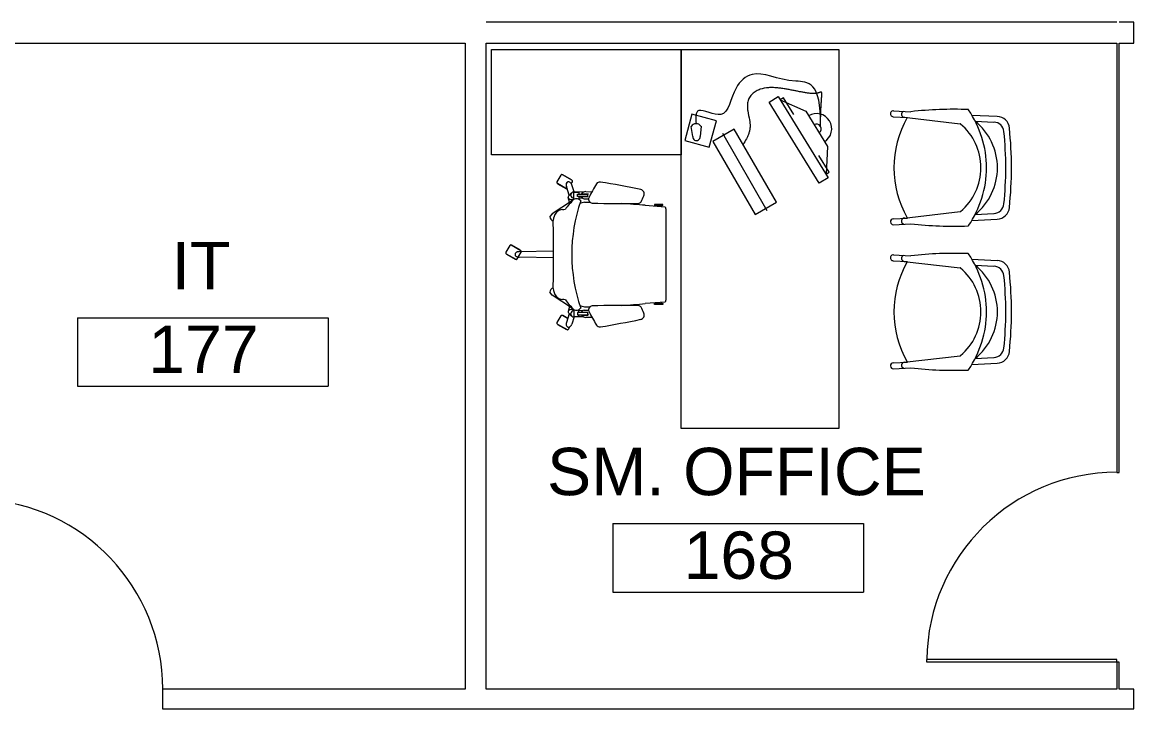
# Model space of a CAD drawing. Header units: inches. Extents: x -674 to 803, y -349 to 915.
# Drawn here: x 330.7 to 541.8, y 217.8 to 348.2 of the extents above; entities that cross this region are included whole.
import ezdxf

# ---------------------------------------------------------------- set-up
doc = ezdxf.new("R2010")
doc.units = ezdxf.units.IN
doc.header["$MEASUREMENT"] = 0
for name, color, linetype, lineweight in [('A-AREA-IDEN', 2, 'Continuous', 20), ('A-DOOR', 31, 'Continuous', 13), ('A-WALL', 113, 'Continuous', 13), ('I-FURN', 30, 'Continuous', 9), ('I-WALL', 2, 'Continuous', 9)]:
    doc.layers.add(name, color=color, linetype=linetype, lineweight=lineweight)
doc.styles.add('Arial_2', font='arial.ttf', dxfattribs={"height": 9})

# ---------------------------------------------------------------- blocks, each defined once
blk = doc.blocks.new('Single-Flush - 36_ x 84_-1515770-New Construction - Tel_Data_Elec Plan')
at = {"layer": 'A-DOOR', "color": 7, "lineweight": 20}
for p, q in [((16.25, -1.87), (16.25, -37.9)), ((18, -1.87), (16.25, -1.87)), ((18, -1.87), (18, -37.9)), ((18, -37.9), (16.25, -37.9))]:
    blk.add_line(p, q, dxfattribs=at)
at = {"layer": 'A-DOOR', "lineweight": 9}
blk.add_arc((18, -1.87), 36.07, 180, 267.2188, dxfattribs=at)
blk = doc.blocks.new('Office Desk Groups - Office Desk 1-1612767-New Construction - Tel_Data_Elec Plan')
at = {"layer": 'I-FURN'}
for p, q in [((-23.56, 55.25), (-23.31, 60.03)), ((-22.4, 55.89), (-22.21, 59.45)), ((-4.68, 55.89), (-4.87, 59.45)), ((-3.52, 55.25), (-3.77, 60.03)), ((3.82, 55.25), (4.07, 60.03)), ((4.98, 55.89), (5.16, 59.45)), ((22.7, 55.89), (22.51, 59.45)), ((23.85, 55.25), (23.61, 60.03)), ((-23.13, 42.4), (-21.88, 53.04)), ((-3.95, 42.4), (-5.2, 53.04)), ((4.25, 42.4), (5.5, 53.04)), ((23.42, 42.4), (22.17, 53.04)), ((-24.36, 40.36), (-24.19, 43.67)), ((-23.24, 40.3), (-23.1, 43)), ((-3.84, 40.3), (-3.98, 43)), ((-2.72, 40.36), (-2.89, 43.67)), ((3.02, 40.36), (3.19, 43.67)), ((4.14, 40.3), (4.28, 43)), ((23.53, 40.3), (23.39, 43)), ((24.66, 40.36), (24.48, 43.67)), ((-36, 0), (-36, 30)), ((-36, 30), (36, 30)), ((36, 30), (36, 0)), ((-27.08, 18.43), (-11.65, 27.96)), ((-24.3, 23.68), (-17.59, 27.82)), ((-17.59, 27.82), (-12.31, 27.55)), ((-12.69, 28.17), (-15.87, 26.21)), ((-12.31, 27.55), (-12.69, 28.17)), ((-11.65, 27.96), (-10.6, 26.26)), ((-10.6, 26.26), (-26.03, 16.73)), ((-26.42, 18.84), (-24.3, 23.68)), ((-23.63, 21.42), (-26.8, 19.46)), ((-26.8, 19.46), (-26.42, 18.84)), ((-26.03, 16.73), (-27.08, 18.43)), ((-7, 18.11), (-20.86, 10.1)), ((-4.67, 14.07), (-7, 18.11)), ((-5.33, 16.35), (-20.07, 7.94)), ((-18.53, 6.07), (-4.67, 14.07)), ((-20.86, 10.1), (-18.53, 6.07)), ((-22.48, 6.72), (-23.75, 2.08)), ((-17.45, 5.34), (-22.48, 6.72)), ((-18.72, 0.7), (-17.45, 5.34)), ((-21.46, 3.8), (-19.5, 3.62)), ((-19.46, 2.22), (-21.4, 1.92)), ((-36, -36), (-36, 0)), ((-36, 0), (-16, 0)), ((36, 0), (-36, 0)), ((-23.75, 2.08), (-18.72, 0.7)), ((-16, 0), (-16, -36)), ((-6.56, -3.46), (-6.56, -5.03)), ((-6.41, -3.46), (-6.56, -3.46)), ((-6.41, -5.03), (-6.41, -3.46)), ((-6.4, -6.79), (-6.13, -3)), ((-6.13, -3), (-5.67, -2.87)), ((-5.67, -2.87), (11.55, -2.87)), ((11.55, -2.87), (12.01, -3)), ((12.01, -3), (12.28, -6.79)), ((12.28, -5.03), (12.28, -3.46)), ((12.28, -3.46), (12.44, -3.46)), ((12.44, -3.46), (12.44, -5.03)), ((-6.56, -5.03), (-6.41, -5.03)), ((12.44, -5.03), (12.28, -5.03)), ((-9.01, -18.07), (-8.99, -16.92)), ((-8.91, -18.55), (-8.94, -20.36)), ((-8.57, -18.91), (-8.56, -17.65)), ((-8.53, -19.67), (-8.53, -17.7)), ((-8.07, -17.73), (-8.07, -19.67)), ((-8.04, -18.93), (-8.06, -17.7)), ((-7.74, -18.63), (-7.75, -19.39)), ((-7.63, -18.4), (-7.61, -18.07)), ((-7.61, -18.07), (-7.62, -17.56)), ((-6.98, -18.3), (-6.99, -17.3)), ((12.86, -18.3), (12.87, -17.3)), ((13.49, -18.07), (13.5, -17.56)), ((13.5, -18.4), (13.49, -18.07)), ((13.61, -18.63), (13.62, -19.39)), ((13.91, -18.93), (13.93, -17.7)), ((13.95, -17.73), (13.95, -19.67)), ((14.4, -19.67), (14.4, -17.7)), ((14.44, -18.91), (14.44, -17.65)), ((14.78, -18.55), (14.81, -20.36)), ((14.88, -18.07), (14.87, -16.92)), ((-11.16, -20.71), (-12.22, -22.54)), ((-11.24, -20.77), (-12.2, -22.44)), ((-11.2, -20.79), (-11.24, -20.77)), ((-10.51, -20.85), (-10.88, -20.63)), ((-8.94, -20.28), (-10.29, -20.75)), ((-8.87, -19.4), (-8.53, -19.4)), ((-8.86, -20.33), (-8.87, -19.4)), ((-7.56, -20.33), (-8.86, -20.33)), ((-8.16, -21.4), (-8.77, -20.78)), ((-8.07, -19.67), (-8.53, -19.67)), ((-8.07, -19.39), (-7.53, -19.39)), ((-7.34, -20.57), (-7.32, -20.61)), ((-7.32, -20.61), (-4.77, -24.49)), ((13.2, -20.61), (10.65, -24.49)), ((13.22, -20.57), (13.2, -20.61)), ((13.95, -19.39), (13.41, -19.39)), ((13.44, -20.33), (14.73, -20.33)), ((13.95, -19.67), (14.4, -19.67)), ((14.03, -21.4), (14.64, -20.78)), ((14.74, -19.4), (14.4, -19.4)), ((14.73, -20.33), (14.74, -19.4)), ((14.81, -20.28), (16.17, -20.75)), ((17.15, -21.38), (16.69, -21.11)), ((-12.2, -22.44), (-12.17, -22.46)), ((-12.14, -22.82), (-10.85, -23.56)), ((-10.58, -23.49), (-9.52, -21.65)), ((-10.5, -23.43), (-9.53, -21.75)), ((-8.31, -21.25), (-9.97, -21.75)), ((-9.53, -21.75), (-9.57, -21.73)), ((-6.97, -21.15), (-7.88, -21.44)), ((12.84, -21.15), (13.75, -21.44)), ((14.19, -21.25), (15.84, -21.75)), ((15.11, -21.53), (14.53, -22.54)), ((15.08, -21.51), (14.54, -22.44)), ((14.54, -22.44), (14.58, -22.46)), ((14.6, -22.82), (15.89, -23.56)), ((16.16, -23.49), (17.22, -21.65)), ((16.25, -23.43), (17.21, -21.75)), ((17.21, -21.75), (17.18, -21.73)), ((-10.53, -23.41), (-10.5, -23.43)), ((-4.77, -24.49), (-4.26, -24.91)), ((2.28, -24.2), (2.42, -30.74)), ((3.6, -24.2), (3.46, -30.74)), ((10.65, -24.49), (10.13, -24.91)), ((16.21, -23.41), (16.25, -23.43)), ((2.22, -30.42), (1.16, -32.26)), ((2.13, -30.49), (1.17, -32.16)), ((2.17, -30.51), (2.13, -30.49)), ((3.45, -30.9), (2.49, -30.35)), ((2.79, -33.2), (3.85, -31.37)), ((2.87, -33.14), (3.84, -31.47)), ((3.78, -31.09), (3.45, -30.9)), ((3.84, -31.47), (3.8, -31.45)), ((1.17, -32.16), (1.2, -32.18)), ((1.23, -32.53), (2.52, -33.28)), ((2.84, -33.12), (2.87, -33.14)), ((-16, -36), (-36, -36))]:
    blk.add_line(p, q, dxfattribs=at)
for centre, radius, start, end in [((-20.81, 59.91), 2.5, 95.7855, 177.0222), ((-20.22, 59.35), 2, 95.7809, 177.0222), ((-13.44, -12.82), 75.59, 90.0715, 95.7855), ((-13.44, -7.53), 69.22, 90.0781, 95.7809), ((-13.63, -12.82), 75.59, 84.2145, 89.9285), ((-13.63, -7.53), 69.22, 84.2191, 89.9219), ((-6.86, 59.35), 2, 2.9778, 84.2191), ((-6.27, 59.91), 2.5, 2.9778, 84.2145), ((6.56, 59.91), 2.5, 95.7855, 177.0222), ((7.16, 59.35), 2, 95.7809, 177.0222), ((13.93, -12.82), 75.59, 90.0715, 95.7855), ((13.93, -7.53), 69.22, 90.0781, 95.7809), ((13.74, -12.82), 75.59, 84.2145, 89.9285), ((13.74, -7.53), 69.22, 84.2191, 89.9219), ((20.51, 59.35), 2, 2.9778, 84.2191), ((21.11, 59.91), 2.5, 2.9778, 84.2145), ((-13.4, 48.43), 11.69, 90.6619, 140.3256), ((-13.67, 48.43), 11.69, 39.6744, 89.3381), ((13.97, 48.43), 11.69, 90.6619, 140.3256), ((13.7, 48.43), 11.69, 39.6744, 89.3381), ((-13.34, 38.03), 20.02, 90.5794, 124.033), ((-13.74, 38.03), 20.02, 55.967, 89.4206), ((14.04, 38.03), 20.02, 90.5794, 124.033), ((13.63, 38.03), 20.02, 55.967, 89.4206), ((-13.53, 46.09), 10.88, 90.062, 139.8613), ((-13.55, 46.09), 10.88, 40.1387, 89.938), ((13.85, 46.09), 10.88, 90.062, 139.8613), ((13.82, 46.09), 10.88, 40.1387, 89.938), ((47.43, 51.82), 72.08, 177.8327, 186.4897), ((-24.47, 54.52), 0.125, 124.033, 169.3136), ((-21.75, 53.03), 0.125, 139.8613, 173.5991), ((-5.33, 53.03), 0.125, 6.4009, 40.1387), ((-74.51, 51.82), 72.08, 353.5103, 2.1673), ((-2.6, 54.52), 0.125, 10.6864, 55.967), ((74.81, 51.82), 72.08, 177.8327, 186.4897), ((2.9, 54.52), 0.125, 124.033, 169.3136), ((5.62, 53.03), 0.125, 139.8613, 173.5991), ((22.05, 53.03), 0.125, 6.4009, 40.1387), ((-47.14, 51.82), 72.08, 353.5103, 2.1673), ((24.77, 54.52), 0.125, 10.6864, 55.967), ((-23.69, 42.45), 0.572, 198.7236, 4.1159), ((-13.54, 59.54), 19.11, 240.1223, 299.8777), ((-3.39, 42.44), 0.567, 175.1159, 345.0567), ((3.68, 42.45), 0.572, 198.7236, 4.1159), ((13.84, 59.54), 19.11, 240.1223, 299.8777), ((23.98, 42.44), 0.567, 175.1159, 345.0567), ((-23.8, 40.33), 0.562, 177.0222, 357.0222), ((-3.28, 40.33), 0.562, 182.9778, 2.9778), ((3.58, 40.33), 0.562, 177.0222, 357.0222), ((24.09, 40.33), 0.563, 182.9778, 2.9778), ((-20.94, 25.75), 2.88, 31.6963, 211.6963), ((-20.94, 25.75), 0.885, 31.6963, 211.6963), ((-20.73, 2.88), 1.17, 128.486, 235.1753), ((-19.4, 2.93), 0.703, 265.6338, 98.0275), ((-5.85, -3.28), 0.589, 197.5488, 234.8938), ((11.72, -3.28), 0.589, 305.1062, 342.4512), ((-5.85, -5.21), 0.589, 134.4881, 162.4512), ((11.72, -5.21), 0.589, 17.5488, 45.5119), ((163.02, -43.86), 176.17, 168.1379, 170.6784), ((-8.54, -7.83), 0.859, 67.1573, 167.8576), ((-12.14, -16.39), 10.15, 60.0767, 67.2087), ((-7.38, -8.13), 0.615, 1.1809, 60.0767), ((-162.31, -11.32), 155.58, 357.9527, 1.1809), ((258.68, -28.75), 265.99, 175.2633, 176.2298), ((-252.8, -28.75), 265.99, 3.7702, 4.7367), ((168.19, -11.32), 155.58, 178.8191, 182.0473), ((13.26, -8.13), 0.615, 119.9233, 178.8191), ((18.01, -16.39), 10.15, 112.7913, 119.9233), ((14.42, -7.83), 0.859, 11.5789, 112.8427), ((-157.15, -43.86), 176.17, 9.3216, 11.8593), ((-10.08, -15.44), 0.749, 170.9769, 238.4268), ((4.23, 7.95), 28.17, 238.5433, 244.6019), ((-7.54, -16.85), 0.711, 244.5158, 357.9527), ((13.42, -16.85), 0.711, 182.0473, 295.4842), ((1.64, 7.95), 28.17, 295.3981, 301.4503), ((15.95, -15.44), 0.749, 301.3338, 9.0231), ((-8.12, -18.14), 0.887, 175.1633, 239.8143), ((-8.27, -17.21), 0.533, 236.2491, 293.0328), ((-8.27, -17.27), 0.5, 238.5326, 292.9427), ((-8.55, -18.11), 0.971, 302.0505, 342.3775), ((-5.15, -18.21), 1.84, 182.7113, 213.401), ((11.03, -18.21), 1.84, 326.599, 357.2887), ((14.43, -18.11), 0.971, 197.6225, 237.9495), ((14.14, -17.21), 0.533, 246.9672, 303.7509), ((14.14, -17.27), 0.5, 247.0573, 301.4674), ((14, -18.14), 0.887, 300.1857, 4.8367), ((-10.98, -20.81), 0.2, 60.112, 150), ((-10.31, -21.41), 0.583, 123.6493, 153.9089), ((-9.79, -22.2), 1.53, 109.2073, 123.5876), ((-8.34, -20.37), 0.593, 179.0883, 275.9781), ((-8.42, -20.31), 0.657, 282.0358, 358.6793), ((-8.44, -20.75), 0.922, 323.5318, 350.3393), ((-6.62, -19.89), 1.04, 126.1361, 211.8602), ((-8.76, -20.66), 1.25, 349.0811, 13.6231), ((-10.83, -25.13), 5.75, 42.5052, 54.6291), ((2.94, 10.67), 31.42, 251.1164, 288.8836), ((16.71, -25.13), 5.75, 125.3709, 137.4948), ((12.49, -19.89), 1.04, 328.1398, 53.8639), ((14.63, -20.66), 1.25, 166.3769, 190.9189), ((14.31, -20.75), 0.922, 189.6607, 216.4682), ((14.29, -20.31), 0.657, 181.3207, 257.9642), ((14.22, -20.37), 0.593, 264.0219, 0.9117), ((15.66, -22.2), 1.53, 56.4886, 70.7927), ((16.19, -21.41), 0.583, 26.0911, 56.5503), ((-12.04, -22.64), 0.2, 150, 240.168), ((-10.43, -21.35), 0.445, 153.9362, 242.1792), ((-10.37, -21.23), 0.583, 242.1792, 272.5752), ((-10.41, -20.28), 1.53, 272.498, 286.7927), ((-9.69, -21.55), 0.2, 330.1295, 344.8673), ((-7.98, -21.13), 0.323, 235.5284, 330.3379), ((-2.8, -17.21), 5.54, 226.82, 238.9813), ((-20.88, -22.9), 15.26, 1.4313, 3.5527), ((-3.38, -22.1), 2.29, 190.6082, 225.4023), ((9.26, -22.1), 2.29, 314.5977, 349.3918), ((26.76, -22.9), 15.26, 176.4473, 178.5687), ((8.67, -17.21), 5.54, 301.0187, 313.18), ((13.85, -21.13), 0.323, 209.6621, 304.4716), ((14.7, -22.64), 0.2, 150, 240.1121), ((16.29, -20.28), 1.53, 253.2073, 267.502), ((16.25, -21.23), 0.583, 267.4248, 297.8208), ((16.31, -21.35), 0.445, 297.8208, 26.0638), ((17.05, -21.55), 0.2, 329.7906, 60), ((-10.75, -23.39), 0.2, 240, 330), ((-3.26, -21.43), 2.87, 232.9914, 264.295), ((-4.41, -23.8), 1.12, 277.9248, 334.3781), ((2.94, -269.32), 245.12, 88.4848, 91.5152), ((10.28, -23.8), 1.12, 205.6219, 262.0752), ((9.13, -21.43), 2.87, 275.705, 307.0086), ((15.99, -23.39), 0.2, 240, 330), ((2.39, -30.52), 0.2, 84.765, 150.1534), ((2.39, -30.52), 0.2, 60.1393, 84.765), ((3.94, -30.71), 1.53, 181.2073, 195.5495), ((3.03, -30.97), 0.583, 195.5495, 225.746), ((2.94, -31.06), 0.445, 225.7229, 314.2771), ((2.84, -30.97), 0.583, 314.254, 344.4505), ((1.93, -30.71), 1.53, 344.4505, 358.7927), ((3.68, -31.27), 0.2, 330, 60.1357), ((1.33, -32.36), 0.2, 150, 240), ((2.62, -33.1), 0.2, 239.8643, 330)]:
    blk.add_arc(centre, radius, start, end, dxfattribs=at)
for points, knots in [([(-21.43, 26.49), (-30.11, 26.7), (-29.36, 19.53), (-32.64, 14.29), (-28.66, 9.55), (-21.77, 8.98), (-25.67, 2.68), (-23.02, 2.75), (-21.9, 2.85)], [0, 0, 0, 0, 4.203758, 11.310205, 15.301003, 21.109862, 25.639067, 29.008441, 29.008441, 29.008441, 29.008441]), ([(-21.43, 26.49), (-21.7, 26.49), (-22.24, 26.5), (-23.05, 26.52), (-23.85, 26.55), (-24.52, 26.57), (-25.06, 26.6), (-25.47, 26.62), (-25.87, 26.65), (-26.2, 26.67), (-26.47, 26.68), (-26.67, 26.7), (-26.88, 26.71), (-27.08, 26.73), (-27.25, 26.74), (-27.38, 26.74), (-27.48, 26.74), (-27.58, 26.74), (-27.67, 26.74), (-27.74, 26.74), (-27.79, 26.74), (-27.83, 26.73), (-27.86, 26.71), (-27.87, 26.7), (-27.89, 26.69), (-27.91, 26.66), (-27.92, 26.63), (-27.93, 26.61), (-27.93, 26.6), (-27.93, 26.57), (-27.92, 26.54), (-27.91, 26.5), (-27.88, 26.44), (-27.86, 26.37), (-27.83, 26.29), (-27.8, 26.21), (-27.77, 26.13), (-27.75, 26.05), (-27.72, 25.97), (-27.7, 25.86), (-27.66, 25.66), (-27.63, 25.38), (-27.63, 25.03), (-27.65, 24.69), (-27.68, 24.35), (-27.74, 23.9), (-27.84, 23.33), (-27.96, 22.66), (-28.09, 21.99), (-28.23, 21.28), (-28.38, 20.54), (-28.52, 19.76), (-28.64, 18.98), (-28.73, 18.19), (-28.78, 17.4), (-28.75, 16.34), (-28.56, 15.26), (-28.12, 14.24), (-27.6, 13.53), (-27.02, 13.07), (-26.5, 12.81), (-25.94, 12.64), (-25.21, 12.58), (-24.04, 12.7), (-22.99, 12.95), (-22, 13.09), (-21.48, 13.12), (-21.07, 13.1), (-20.66, 13.04), (-20.16, 12.92), (-19.58, 12.7), (-18.84, 12.33), (-18.31, 12.01), (-17.96, 11.78)], [0, 0, 0, 0, 0.067284, 0.134569, 0.201853, 0.269138, 0.30278, 0.336422, 0.370065, 0.403707, 0.420528, 0.437349, 0.45417, 0.470991, 0.487812, 0.496223, 0.504633, 0.513044, 0.521455, 0.52566, 0.529865, 0.53407, 0.536173, 0.537224, 0.538276, 0.541842, 0.545408, 0.546299, 0.547191, 0.548974, 0.55254, 0.556106, 0.559673, 0.566805, 0.573937, 0.581069, 0.588202, 0.595334, 0.602466, 0.609598, 0.623863, 0.652392, 0.680921, 0.70945, 0.737979, 0.766508, 0.823567, 0.880625, 0.937683, 0.994741, 1.060748, 1.126755, 1.192761, 1.258768, 1.324774, 1.390781, 1.522794, 1.595685, 1.668576, 1.741467, 1.777913, 1.814358, 1.887249, 1.96014, 2.105922, 2.157559, 2.209196, 2.235015, 2.260833, 2.312471, 2.364108, 2.415745, 2.519019, 2.519019, 2.519019, 2.519019])]:
    blk.add_open_spline(points, degree=3, knots=knots, dxfattribs=at)
blk = doc.blocks.new('Single-Glass - No Frame - 36_ x 96_-1618446-New Construction - Tel_Data_Elec Plan')
at = {"layer": 'A-DOOR', "color": 7, "lineweight": 20}
for p, q in [((17.5, -0.25), (17.5, -36.31)), ((18, -0.25), (17.5, -0.25)), ((18, -0.25), (18, -36.31)), ((18, -36.31), (17.5, -36.31))]:
    blk.add_line(p, q, dxfattribs=at)
at = {"layer": 'A-DOOR', "lineweight": 9}
blk.add_arc((18, -0.25), 36.07, 180, 269.2057, dxfattribs=at)
blk = doc.blocks.new('FORM Room Tag - Name _ Number-61107-New Construction - Tel_Data_Elec Plan')
at = {"layer": 'A-AREA-IDEN'}
for p, q in [((-0.2444, -0.0231), (-0.2444, -0.1589)), ((-0.2444, -0.0231), (0.2515, -0.0231)), ((0.2515, -0.0231), (0.2515, -0.1589)), ((-0.2444, -0.1589), (0.2515, -0.1589))]:
    blk.add_line(p, q, dxfattribs=at)

msp = doc.modelspace()

# ---------------------------------------------------------------- linework, layer by layer
at = {"layer": 'A-WALL', "color": 7, "lineweight": 20}
for p, q in [((538.54, 348.22), (418.79, 348.22)), ((541.79, 348.22), (539.04, 348.22)), ((541.79, 344.22), (541.79, 348.22)), ((313.54, 344.22), (414.79, 344.22)), ((414.79, 344.22), (414.79, 221.53)), ((418.79, 221.53), (418.79, 344.22)), ((418.79, 344.22), (538.54, 344.22)), ((539.04, 344.22), (541.79, 344.22)), ((414.79, 221.53), (357.29, 221.53)), ((357.29, 221.53), (357.29, 217.78)), ((538.54, 221.53), (418.79, 221.53)), ((541.79, 221.53), (539.04, 221.53)), ((541.79, 217.78), (541.79, 221.53)), ((357.29, 217.78), (541.79, 217.78))]:
    msp.add_line(p, q, dxfattribs=at)
at = {"layer": 'I-WALL', "color": 7, "lineweight": 20}
for p, q in [((538.54, 344.22), (538.54, 262.65)), ((539.04, 262.65), (539.04, 344.22)), ((538.54, 262.65), (539.04, 262.65)), ((538.54, 226.65), (538.54, 221.53)), ((539.04, 226.65), (538.54, 226.65)), ((539.04, 221.53), (539.04, 226.65))]:
    msp.add_line(p, q, dxfattribs=at)

# ---------------------------------------------------------------- block references
at = {"layer": 'A-AREA-IDEN', "xscale": 95.99999999999994, "yscale": 95.99999999999994, "zscale": 95.99999999999994}
for p in [(364.6, 294.3), (466.3, 255.18)]:
    msp.add_blockref('FORM Room Tag - Name _ Number-61107-New Construction - Tel_Data_Elec Plan', p, dxfattribs=at)
at = {"layer": 'A-DOOR'}
for name, p, rotation in [('Single-Glass - No Frame - 36_ x 96_-1618446-New Construction - Tel_Data_Elec Plan', (538.79, 244.65), 269.9999999999999), ('Single-Flush - 36_ x 84_-1515770-New Construction - Tel_Data_Elec Plan', (339.29, 219.65), 180)]:
    msp.add_blockref(name, p, dxfattribs=dict(at, rotation=rotation))
at = {"layer": 'I-FURN', "rotation": 269.9999999999995}
msp.add_blockref('Office Desk Groups - Office Desk 1-1612767-New Construction - Tel_Data_Elec Plan', (455.79, 307.03), dxfattribs=at)

# ---------------------------------------------------------------- texts
at = {"layer": 'A-AREA-IDEN', "lineweight": 9, "char_height": 9, "attachment_point": 2, "line_spacing_factor": 0.941778, "style": 'Arial_2'}
for s, insert, width in [('IT', (364.62, 306.48), 13.3326), ('177', (365.08, 290.58), 25.1225), ('SM. OFFICE', (466.31, 267.36), 85.8353), ('168', (466.77, 251.46), 25.1225)]:
    msp.add_mtext(s, dxfattribs=dict(at, insert=insert, width=width))

doc.saveas('drawing.dxf')
